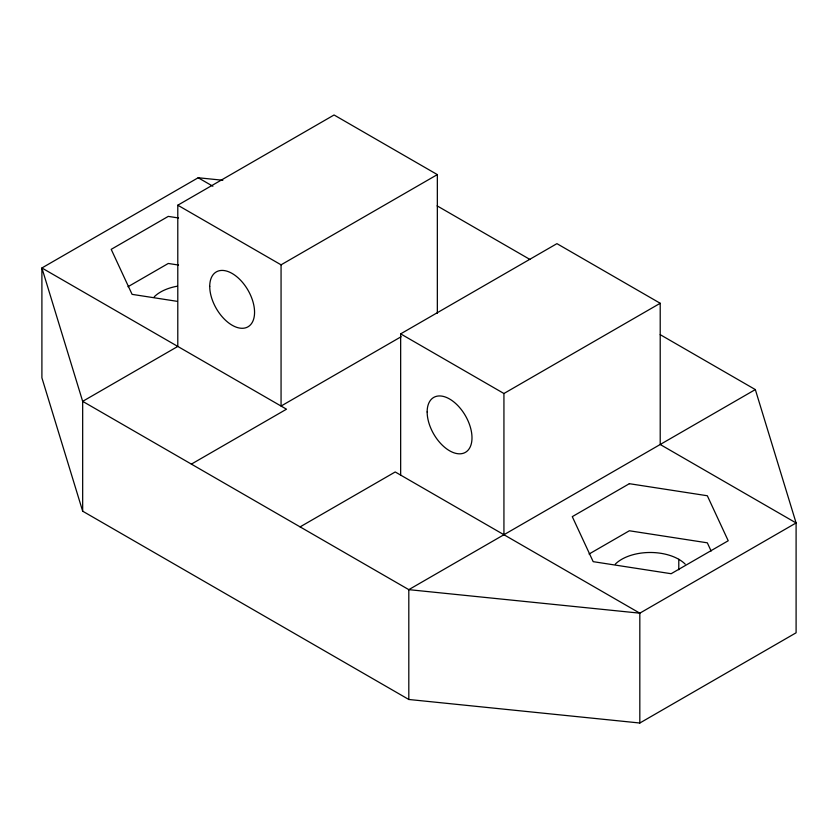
<?xml version="1.0" encoding="UTF-8"?>
<svg xmlns="http://www.w3.org/2000/svg" width="838" height="838" viewBox="0 0 838 838"><rect width="100%" height="100%" fill="white"/><g stroke="black" fill="none" stroke-linecap="round" stroke-linejoin="round"><path stroke-width="1.26" d="M222.835 180.254L198.177 177.75L41.9 267.971L41.9 377.812L82.669 511.19L408.808 699.479L639.823 723.016L796.1 632.795L796.1 522.954L755.331 389.576L660.208 334.655M82.669 511.19L82.669 401.35L177.792 346.429L177.792 205.205L334.069 114.984L437.342 174.608L437.342 313.213M127.984 286.732L168.27 263.467L178.515 265.049M177.792 205.205L281.065 264.829L437.342 174.608M400.658 475.094L400.658 333.87L556.935 243.649L660.208 303.272L660.208 444.496L796.1 522.954L639.823 613.175L408.808 589.648L82.669 401.35L41.9 267.971L286.502 409.195L191.378 464.116M401.109 336.75L281.065 406.053L281.065 264.829M400.658 333.87L503.931 393.504L660.208 303.272M300.098 526.882L395.222 471.962L639.823 613.175L639.823 723.016M755.331 389.576L408.808 589.648L408.808 699.479M589.072 554.023L629.359 530.768L707.324 542.825L711.137 551.037M178.515 217.974L168.27 216.393L111.203 249.347L132.09 294.358L176.776 301.271M437.122 205.865L529.983 259.476M198.177 177.75L212.894 186.246M678.79 559.302L678.79 569.767M503.931 393.504L503.931 534.728M615.302 564.131A40.36 23.296 0 0 1 685.201 564.131M154.213 296.83A40.36 23.296 0 0 1 177.457 286.177M629.359 483.694L572.281 516.648L593.178 561.659L671.144 573.716L728.212 540.761L707.324 495.75L629.359 483.694M427.15 411.94A31.708 18.31 60 0 0 460.785 453.777A31.708 18.31 60 0 0 460.785 408.934A31.708 18.31 60 0 0 427.15 411.94M209.73 286.407A31.708 18.31 60 0 0 243.355 328.245A31.708 18.31 60 0 0 243.355 283.401A31.708 18.31 60 0 0 209.73 286.407"/></g></svg>
